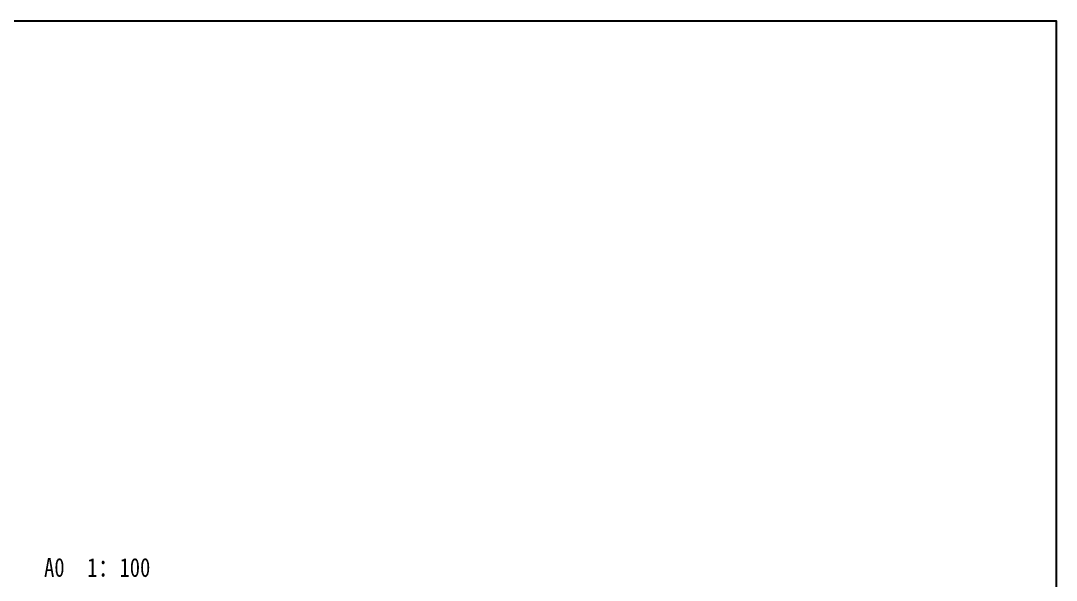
# Model space of a CAD drawing. Extents: x 815029915 to 815825525, y 579155098 to 579748855.
# Drawn here: x 815576396 to 815825407, y 579614383 to 579748855 of the extents above; entities that cross this region are included whole.
import ezdxf

# ---------------------------------------------------------------- set-up
doc = ezdxf.new("R2010")
doc.units = 0
doc.header["$LTSCALE"] = 100
doc.header["$MEASUREMENT"] = 0
doc.layers.add('PUB_TEXT', color=7, linetype='Continuous')
doc.layers.add('zm', color=1, linetype='Continuous')
doc.styles.add('宋体-TK', font='', dxfattribs={"width": 0.8})
doc.styles.get('宋体-TK').set_extended_font_data('SimSun')

msp = doc.modelspace()

# ---------------------------------------------------------------- linework, layer by layer
at = {"layer": 'zm', "color": 1}
msp.add_lwpolyline([(815029915, 579748855.2), (815825407.5, 579748855.2), (815825407.5, 579155097.6), (815029915, 579155097.6)], close=True, dxfattribs=at)

# ---------------------------------------------------------------- texts
at = {"layer": 'PUB_TEXT', "style": '宋体-TK', "width": 0.8}
for s, height, p in [('A0', 4531.65, (815582013.2, 579615203.3)), ('1', 4531.6, (815592382.8, 579615203.3)), ('100', 4531.65, (815600160, 579615203.3)), ('：', 4531.6, (815594975.2, 579615203.3))]:
    msp.add_text(s, height=height, dxfattribs=at).set_placement(p)

doc.saveas('drawing.dxf')
